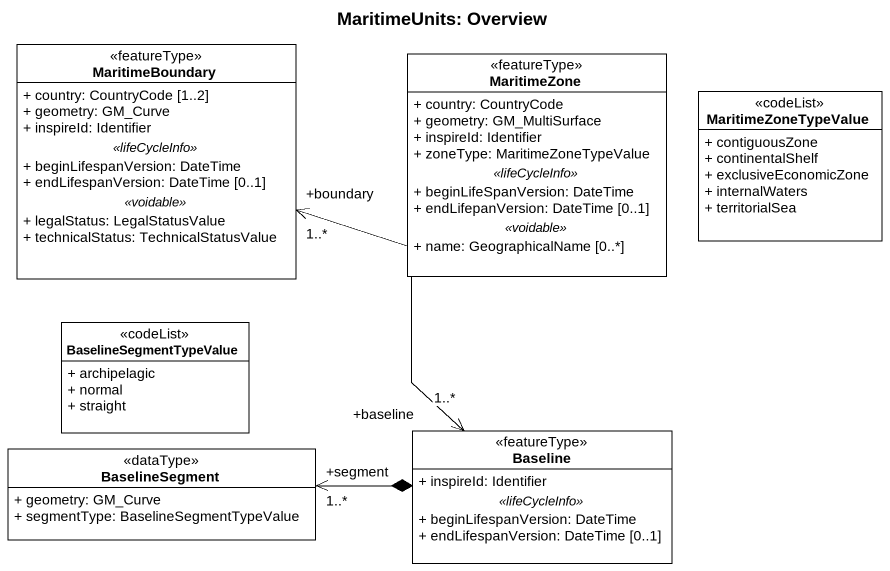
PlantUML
@startuml
title MaritimeUnits: Overview
hide circle
hide empty members
skinparam classAttributeIconSize 0
class MaritimeBoundary <<featureType>> {
  + country: CountryCode [1..2]
  + geometry: GM_Curve
  + inspireId: Identifier
  .. <<lifeCycleInfo>> ..
  + beginLifespanVersion: DateTime
  + endLifespanVersion: DateTime [0..1]
  .. <<voidable>> ..
  + legalStatus: LegalStatusValue
  + technicalStatus: TechnicalStatusValue
}
class MaritimeZone <<featureType>> {
  + country: CountryCode
  + geometry: GM_MultiSurface
  + inspireId: Identifier
  + zoneType: MaritimeZoneTypeValue
  .. <<lifeCycleInfo>> ..
  + beginLifeSpanVersion: DateTime
  + endLifepanVersion: DateTime [0..1]
  .. <<voidable>> ..
  + name: GeographicalName [0..*]
}
class MaritimeZoneTypeValue <<codeList>> {
  + contiguousZone
  + continentalShelf
  + exclusiveEconomicZone
  + internalWaters
  + territorialSea
}
class BaselineSegmentTypeValue <<codeList>> {
  + archipelagic
  + normal
  + straight
}
class Baseline <<featureType>> {
  + inspireId: Identifier
  .. <<lifeCycleInfo>> ..
  + beginLifespanVersion: DateTime
  + endLifespanVersion: DateTime [0..1]
}
class BaselineSegment <<dataType>> {
  + geometry: GM_Curve
  + segmentType: BaselineSegmentTypeValue
}
MaritimeBoundary "+boundary\n1..*" <-right- MaritimeZone
MaritimeZone --> "+baseline\n1..*" Baseline
BaselineSegment "+segment\n1..*" <-right-* Baseline
@enduml
